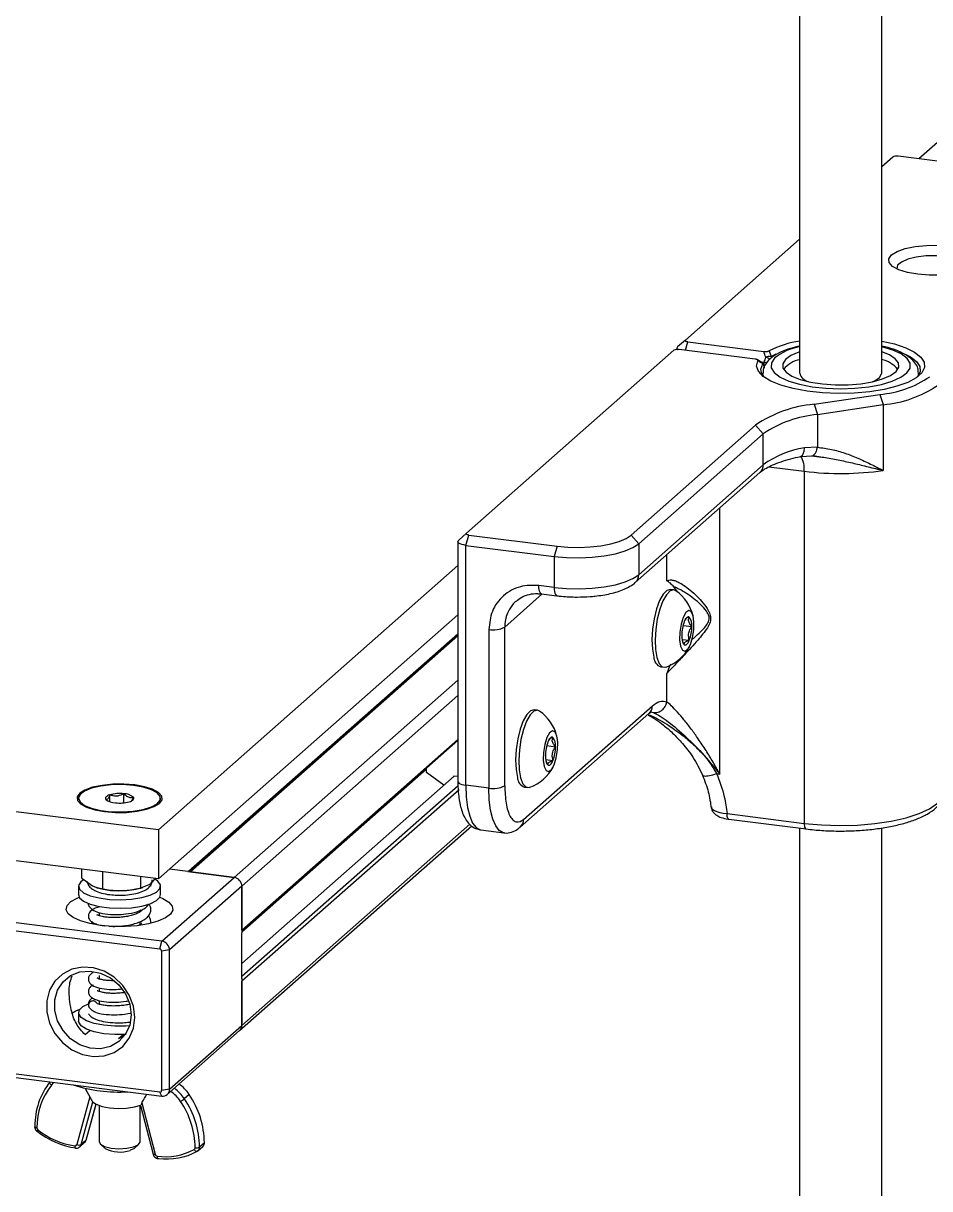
# Model space of a CAD drawing. Header units: millimetres. Extents: x 0 to 279, y 0 to 216.
# Drawn here: x 231.51 to 259.13, y 115.92 to 151.42 of the extents above; entities that cross this region are included whole.
import ezdxf

# ---------------------------------------------------------------- set-up
doc = ezdxf.new("R2010")
doc.units = ezdxf.units.MM

msp = doc.modelspace()

# ---------------------------------------------------------------- linework, layer by layer
at = {"color": 7, "linetype": 'Continuous', "lineweight": 25}
for p, q in [((257.665, 140.762), (257.665, 162.307)), ((255.165, 161.042), (255.165, 140.762)), ((266.211, 153.829), (258.796, 147.29)), ((258.001, 147.345), (257.665, 147.05)), ((261.712, 146.922), (258.162, 147.37)), ((255.165, 144.845), (251.681, 141.772)), ((251.681, 141.772), (251.447, 141.566)), ((251.754, 141.718), (254.072, 141.426)), ((251.328, 141.46), (245.008, 135.887)), ((251.423, 141.522), (251.423, 141.486)), ((253.807, 141.192), (251.489, 141.484)), ((254.232, 141.444), (254.293, 141.267)), ((254.013, 141.088), (253.883, 141.173)), ((253.974, 141.114), (254.075, 141.101)), ((254.081, 141.1), (254.075, 141.101)), ((254.04, 140.762), (254.04, 140.752)), ((254.04, 140.747), (254.041, 140.726)), ((254.051, 140.709), (254.043, 140.738)), ((258.79, 140.747), (258.789, 140.768)), ((258.79, 140.752), (258.79, 140.762)), ((255.604, 139.815), (257.609, 140.116)), ((257.609, 140.116), (257.711, 139.805)), ((255.604, 139.815), (255.707, 139.503)), ((255.707, 139.503), (257.711, 139.805)), ((257.711, 139.805), (257.711, 137.801)), ((250.026, 135.834), (253.823, 139.182)), ((254.057, 138.917), (253.823, 139.182)), ((255.707, 139.503), (255.707, 138.505)), ((250.259, 135.568), (254.057, 138.917)), ((254.057, 137.975), (254.057, 138.917)), ((255.707, 138.505), (255.31, 138.489)), ((255.186, 138.228), (255.553, 138.247)), ((255.524, 138.245), (255.756, 138.218)), ((255.581, 138.259), (255.808, 138.215)), ((250.157, 134.389), (253.954, 137.737)), ((250.259, 134.626), (254.057, 137.975)), ((255.302, 137.776), (255.302, 127.052)), ((235.629, 126.858), (151.909, 137.406)), ((235.629, 125.362), (151.909, 135.909)), ((244.75, 135.636), (244.75, 128.329)), ((245.008, 135.887), (244.774, 135.68)), ((244.992, 135.519), (245.081, 135.833)), ((245.081, 135.833), (247.77, 135.494)), ((250.026, 135.834), (250.259, 135.568)), ((244.992, 135.519), (247.682, 135.18)), ((244.992, 128.213), (244.992, 135.519)), ((247.77, 135.494), (247.682, 135.18)), ((250.259, 135.568), (250.259, 134.626)), ((244.75, 134.902), (235.629, 126.858)), ((247.682, 135.18), (247.682, 134.238)), ((247.682, 134.238), (247.214, 134.297)), ((247.3, 134.041), (247.767, 133.983)), ((251.328, 134.161), (251.231, 134.173)), ((244.75, 133.406), (235.629, 125.362)), ((244.75, 132.816), (236.544, 125.58)), ((244.75, 132.789), (236.571, 125.576)), ((245.694, 132.956), (245.694, 128.124)), ((246.177, 128.197), (246.177, 133.029)), ((251.611, 133.082), (251.879, 133.049)), ((251.581, 132.655), (251.802, 132.628)), ((250.934, 131.816), (251.031, 131.804)), ((251.118, 130.753), (251.118, 131.615)), ((246.752, 127.171), (250.676, 130.633)), ((246.649, 126.934), (250.573, 130.395)), ((247.173, 130.497), (247.077, 130.509)), ((238.167, 123.767), (244.75, 129.572)), ((247.457, 129.419), (247.725, 129.385)), ((247.426, 128.992), (247.648, 128.964)), ((243.797, 128.705), (238.167, 123.74)), ((243.797, 128.596), (243.797, 128.732)), ((244.323, 128.212), (243.797, 128.596)), ((252.634, 128.566), (252.729, 128.554)), ((244.639, 128.49), (238.167, 122.783)), ((244.75, 128.476), (244.616, 128.493)), ((244.616, 128.493), (244.616, 128.47)), ((245.694, 128.124), (244.992, 128.213)), ((246.78, 128.153), (246.876, 128.141)), ((233.191, 127.814), (233.191, 127.767)), ((234.146, 127.709), (234.146, 127.92)), ((234.568, 127.676), (234.568, 127.952)), ((235.691, 127.767), (235.691, 127.814)), ((234.019, 127.782), (234.062, 127.74)), ((252.953, 127.347), (255.302, 127.052)), ((253.008, 127.178), (255.359, 126.881)), ((235.629, 126.858), (235.629, 125.362)), ((238.099, 120.739), (245.17, 126.975)), ((245.449, 126.852), (246.151, 126.763)), ((255.165, 126.906), (255.165, 76.27)), ((257.665, 76.27), (257.665, 126.912)), ((233.289, 125.378), (233.289, 125.656)), ((233.289, 125.378), (233.61, 125.15)), ((233.931, 125.058), (233.931, 125.575)), ((235.083, 125.084), (235.083, 125.43)), ((235.728, 123.46), (237.933, 125.405)), ((236.518, 125.583), (235.959, 125.653)), ((236.518, 125.583), (237.933, 125.405)), ((237.933, 125.405), (236.6, 125.573)), ((233.191, 125.139), (233.191, 124.88)), ((235.083, 125.084), (235.338, 125.188)), ((235.093, 125.083), (235.153, 125.1)), ((235.691, 124.88), (235.691, 125.139)), ((238.167, 125.14), (235.962, 123.195)), ((238.167, 125.14), (238.167, 123.714)), ((238.167, 123.796), (238.167, 125.14)), ((235.728, 123.46), (227.777, 124.462)), ((233.816, 124.335), (233.816, 124.237)), ((235.108, 124.38), (235.062, 124.405)), ((235.066, 124.359), (235.066, 124.406)), ((227.711, 124.226), (235.662, 123.225)), ((233.619, 124.04), (233.582, 124.008)), ((233.816, 123.962), (233.816, 123.946)), ((235.066, 123.976), (235.066, 124.059)), ((238.167, 122.323), (238.167, 123.714)), ((235.662, 123.225), (235.728, 123.46)), ((235.962, 123.195), (235.72, 123.158)), ((235.962, 118.952), (235.962, 123.195)), ((235.72, 123.158), (235.72, 118.916)), ((233.816, 122.422), (233.816, 122.313)), ((238.167, 122.323), (238.167, 120.897)), ((238.167, 120.897), (238.167, 122.24)), ((233.816, 122.044), (233.816, 121.928)), ((233.816, 121.652), (233.816, 121.541)), ((233.191, 121.288), (233.191, 121.028)), ((233.39, 120.615), (233.533, 120.742)), ((235.893, 118.794), (238.099, 120.739)), ((235.962, 118.952), (238.167, 120.897)), ((234.553, 120.613), (234.409, 120.487)), ((234.547, 120.567), (234.409, 120.487)), ((235.662, 118.864), (227.711, 119.866)), ((227.777, 119.748), (235.728, 118.746)), ((233.393, 118.978), (233.595, 118.605)), ((235.962, 118.952), (235.72, 118.916)), ((235.728, 118.746), (235.662, 118.864)), ((236.56, 118.793), (236.413, 118.663)), ((233.421, 117.405), (233.722, 118.499)), ((233.816, 118.459), (233.816, 117.349)), ((235.066, 117.349), (235.066, 118.459)), ((235.079, 118.455), (235.46, 116.976)), ((235.121, 118.537), (235.524, 116.97)), ((233.226, 117.198), (233.373, 117.328)), ((233.415, 117.396), (233.268, 117.266)), ((233.856, 117.275), (233.996, 117.152)), ((234.885, 117.152), (235.025, 117.275)), ((236.829, 117.08), (236.976, 117.21)), ((237.024, 117.319), (236.876, 117.19)), ((236.801, 117.06), (236.829, 117.084))]:
    msp.add_line(p, q, dxfattribs=at)
at = {"color": 8, "linetype": 'Continuous', "lineweight": 25}
for p, q in [((251.681, 141.46), (251.754, 141.718)), ((254.293, 141.267), (254.449, 141.348)), ((254.081, 141.011), (254.081, 141.1)), ((254.042, 140.729), (254.04, 140.767)), ((258.79, 140.776), (258.79, 140.744)), ((254.228, 137.911), (255.302, 137.776)), ((252.729, 128.554), (252.729, 136.657)), ((251.118, 134.437), (251.118, 135.236)), ((247.322, 134.039), (246.177, 133.029)), ((244.75, 132.76), (236.6, 125.573)), ((244.75, 131.416), (237.933, 125.405)), ((244.75, 130.945), (238.167, 125.14)), ((244.75, 129.602), (238.167, 123.796)), ((244.753, 128.19), (238.167, 122.382)), ((244.786, 128.077), (238.167, 122.24)), ((245.112, 127.022), (238.167, 120.897)), ((233.534, 118.717), (233.137, 117.271)), ((233.268, 117.266), (233.625, 118.566)), ((233.719, 118.501), (233.415, 117.396))]:
    msp.add_line(p, q, dxfattribs=at)
at = {"color": 7, "linetype": 'Continuous', "lineweight": 25, "flags": 128}
for points in [[(258.763, 143.775), (258.447, 143.832), (258.185, 143.914), (257.996, 144.015), (257.892, 144.13), (257.881, 144.249), (257.963, 144.366), (258.133, 144.471), (258.379, 144.558), (258.684, 144.622), (259.027, 144.656), (259.386, 144.66)], [(260.371, 143.939), (260.372, 143.993), (260.305, 144.098), (260.153, 144.192), (259.927, 144.267), (259.647, 144.319), (259.334, 144.342), (259.015, 144.335), (258.714, 144.298), (258.457, 144.234), (258.264, 144.149), (258.151, 144.049), (258.127, 143.943), (258.128, 143.939)], [(259.471, 143.751), (259.113, 143.748), (258.763, 143.775)], [(251.754, 141.718), (251.732, 141.722), (251.713, 141.727), (251.696, 141.733), (251.684, 141.74), (251.676, 141.748), (251.673, 141.756), (251.675, 141.764), (251.681, 141.772)], [(257.665, 141.743), (258.055, 141.654), (258.398, 141.539), (258.669, 141.404), (258.859, 141.254), (258.961, 141.095), (258.97, 140.933), (258.888, 140.773), (258.715, 140.621), (258.46, 140.482), (258.13, 140.363), (257.739, 140.266), (257.3, 140.196), (256.828, 140.154), (256.342, 140.144), (255.859, 140.164), (255.395, 140.214), (254.969, 140.292), (254.594, 140.396), (254.286, 140.522), (254.055, 140.665), (253.909, 140.82), (253.853, 140.982), (253.891, 141.143), (253.891, 141.143)], [(255.165, 141.417), (255.137, 141.408), (254.895, 141.303), (254.729, 141.182), (254.648, 141.053), (254.656, 140.92), (254.751, 140.792), (254.93, 140.673), (255.184, 140.571), (255.499, 140.491), (255.861, 140.435), (256.25, 140.408), (256.647, 140.411), (257.033, 140.443), (257.388, 140.502), (257.694, 140.587), (257.936, 140.692), (258.101, 140.812), (258.101, 140.812)], [(258.101, 140.812), (258.183, 140.942), (258.175, 141.075), (258.079, 141.203), (257.9, 141.321), (257.665, 141.417)], [(254.081, 140.648), (254.021, 140.734), (254.001, 140.781)], [(257.4, 140.505), (257.453, 140.529), (257.603, 140.631)], [(257.603, 140.631), (257.664, 140.743), (257.665, 140.762)], [(258.832, 140.788), (258.761, 140.66), (258.744, 140.641)], [(244.992, 135.519), (244.926, 135.53), (244.868, 135.545), (244.82, 135.564), (244.783, 135.585), (244.759, 135.608), (244.75, 135.632), (244.755, 135.657), (244.774, 135.68)], [(245.081, 135.833), (245.059, 135.837), (245.039, 135.842), (245.023, 135.848), (245.011, 135.855), (245.003, 135.863), (245, 135.871), (245.002, 135.879), (245.008, 135.887)], [(247.77, 135.494), (248.101, 135.464), (248.443, 135.457), (248.784, 135.472), (249.109, 135.508), (249.406, 135.565), (249.664, 135.64), (249.873, 135.731), (250.026, 135.834)], [(247.682, 135.18), (248.06, 135.146), (248.451, 135.138), (248.84, 135.155), (249.212, 135.196), (249.551, 135.262), (249.846, 135.348), (250.086, 135.451), (250.259, 135.568)], [(247.682, 134.238), (248.06, 134.204), (248.451, 134.195), (248.84, 134.212), (249.212, 134.254), (249.551, 134.319), (249.846, 134.405), (250.086, 134.508), (250.259, 134.626)], [(251.439, 134.101), (251.422, 134.138), (251.333, 134.257)], [(251.231, 134.173), (251.121, 134.143), (251.007, 134.029), (250.898, 133.837), (250.803, 133.583), (250.729, 133.286), (250.681, 132.967), (250.663, 132.65), (250.676, 132.358), (250.719, 132.114)], [(251.393, 134.134), (251.329, 134.16), (251.217, 134.131), (251.103, 134.016), (250.995, 133.825), (250.9, 133.571), (250.826, 133.274), (250.778, 132.955), (250.759, 132.638), (250.772, 132.346), (250.816, 132.102)], [(251.534, 132.45), (251.591, 132.327), (251.669, 132.294), (251.755, 132.355), (251.836, 132.501), (251.901, 132.709), (251.939, 132.949), (251.945, 133.184), (251.917, 133.377), (251.86, 133.5), (251.783, 133.533), (251.697, 133.472), (251.615, 133.326), (251.55, 133.118), (251.512, 132.878), (251.507, 132.643), (251.534, 132.45)], [(251.802, 133.335), (251.784, 133.342), (251.765, 133.343), (251.746, 133.336), (251.726, 133.322), (251.706, 133.301), (251.686, 133.273), (251.667, 133.239), (251.649, 133.2)], [(251.649, 132.492), (251.667, 132.485), (251.686, 132.484), (251.706, 132.491), (251.726, 132.505), (251.746, 132.526), (251.765, 132.554), (251.784, 132.588), (251.802, 132.628)], [(250.816, 132.102), (250.886, 131.923), (250.978, 131.823), (251.084, 131.808), (251.101, 131.813)], [(247.077, 130.509), (246.967, 130.479), (246.852, 130.365), (246.744, 130.174), (246.649, 129.92), (246.575, 129.622), (246.527, 129.303), (246.509, 128.986), (246.522, 128.695), (246.565, 128.45)], [(247.239, 130.471), (247.174, 130.497), (247.063, 130.467), (246.949, 130.353), (246.84, 130.161), (246.745, 129.908), (246.671, 129.61), (246.623, 129.291), (246.605, 128.974), (246.618, 128.683), (246.661, 128.438)], [(247.38, 128.786), (247.437, 128.664), (247.514, 128.63), (247.6, 128.691), (247.682, 128.837), (247.747, 129.046), (247.785, 129.286), (247.791, 129.52), (247.763, 129.713), (247.706, 129.836), (247.629, 129.869), (247.543, 129.809), (247.461, 129.663), (247.396, 129.454), (247.358, 129.214), (247.352, 128.98), (247.38, 128.786)], [(247.648, 129.671), (247.63, 129.679), (247.611, 129.679), (247.592, 129.672), (247.572, 129.658), (247.552, 129.637), (247.532, 129.609), (247.513, 129.575), (247.495, 129.536)], [(247.495, 128.829), (247.513, 128.821), (247.532, 128.821), (247.552, 128.827), (247.572, 128.842), (247.592, 128.863), (247.611, 128.89), (247.63, 128.924), (247.648, 128.964)], [(233.981, 127.409), (234.312, 127.383), (234.651, 127.387), (234.976, 127.419), (235.264, 127.479), (235.496, 127.561), (235.657, 127.661), (235.734, 127.771), (235.724, 127.884), (235.626, 127.992), (235.447, 128.089), (235.199, 128.166), (234.9, 128.22), (234.57, 128.245), (234.231, 128.242), (233.906, 128.209), (233.617, 128.15), (233.385, 128.067), (233.225, 127.967), (233.147, 127.857), (233.158, 127.744), (233.256, 127.636), (233.435, 127.54), (233.682, 127.462), (233.981, 127.409)], [(233.589, 128.119), (233.374, 128.031), (233.238, 127.927), (233.191, 127.815), (233.237, 127.702), (233.372, 127.598), (233.586, 127.51), (233.864, 127.445), (234.185, 127.406), (234.524, 127.398), (234.858, 127.421), (235.16, 127.473), (235.409, 127.551), (235.587, 127.648), (235.679, 127.757), (235.679, 127.87), (235.588, 127.98), (235.412, 128.077), (235.163, 128.154), (234.861, 128.207), (234.528, 128.23), (234.188, 128.222), (233.867, 128.184), (233.589, 128.119)], [(246.661, 128.438), (246.731, 128.259), (246.823, 128.159), (246.93, 128.144), (246.947, 128.15)], [(234.146, 127.92), (234.107, 127.906), (234.074, 127.891), (234.047, 127.874), (234.027, 127.856), (234.014, 127.838), (234.008, 127.819), (234.01, 127.8), (234.019, 127.782)], [(234.736, 127.709), (234.775, 127.722), (234.808, 127.738), (234.835, 127.754), (234.855, 127.772), (234.868, 127.79), (234.874, 127.809), (234.872, 127.828), (234.863, 127.847)], [(233.338, 125.335), (233.254, 125.269), (233.192, 125.158), (233.223, 125.045), (233.345, 124.939), (233.547, 124.848), (233.816, 124.778), (234.132, 124.735), (234.47, 124.722), (234.806, 124.74), (235.115, 124.788), (235.374, 124.862), (235.564, 124.956), (235.564, 124.956)], [(235.564, 124.956), (235.67, 125.064), (235.686, 125.177), (235.609, 125.288), (235.53, 125.344)], [(233.866, 123.939), (233.531, 123.997), (233.245, 124.079), (233.024, 124.181), (232.878, 124.297), (232.817, 124.421), (232.844, 124.547), (232.957, 124.667), (233.149, 124.775), (233.213, 124.801)], [(233.191, 124.88), (233.223, 124.785), (233.345, 124.679), (233.547, 124.588), (233.816, 124.519), (234.132, 124.476), (234.47, 124.463), (234.806, 124.481), (235.115, 124.529), (235.374, 124.602), (235.564, 124.697)], [(235.668, 124.801), (235.756, 124.764), (235.941, 124.654), (236.044, 124.534), (236.062, 124.408), (235.992, 124.284), (235.838, 124.169), (235.609, 124.069), (235.317, 123.99), (234.978, 123.935), (234.61, 123.907), (234.232, 123.909), (233.866, 123.939)], [(235.564, 124.697), (235.67, 124.804), (235.691, 124.88)], [(234.902, 121.14), (234.859, 121.482), (234.735, 121.814), (234.537, 122.114), (234.277, 122.363), (233.972, 122.546), (233.641, 122.651), (233.305, 122.673), (232.984, 122.608), (232.7, 122.462), (232.469, 122.243), (232.307, 121.966), (232.223, 121.647), (232.223, 121.308), (232.307, 120.968), (232.469, 120.65), (232.7, 120.373), (232.984, 120.155), (233.305, 120.01), (233.641, 119.946), (233.972, 119.968), (234.277, 120.074), (234.537, 120.258), (234.735, 120.508), (234.859, 120.808), (234.902, 121.14)], [(234.792, 121.221), (234.749, 120.908), (234.622, 120.63), (234.421, 120.406), (234.161, 120.254), (233.861, 120.184), (233.543, 120.202), (233.232, 120.307), (232.949, 120.49), (232.716, 120.738), (232.551, 121.034), (232.465, 121.353), (232.465, 121.674), (232.551, 121.973), (232.716, 122.226), (232.949, 122.416), (233.232, 122.528), (233.543, 122.554), (233.861, 122.492), (234.161, 122.347), (234.421, 122.129), (234.622, 121.854), (234.749, 121.544), (234.792, 121.221)], [(234.742, 120.883), (234.634, 120.876), (234.293, 120.874), (233.964, 120.902), (233.67, 120.96), (233.433, 121.041), (233.271, 121.141), (233.195, 121.252), (233.212, 121.365), (233.321, 121.473), (233.49, 121.558)], [(232.983, 121.268), (233.106, 121.337), (233.228, 121.389)], [(234.637, 120.617), (234.634, 120.617), (234.293, 120.615), (233.964, 120.643), (233.67, 120.7), (233.433, 120.782), (233.271, 120.882), (233.195, 120.992), (233.191, 121.028)], [(233.595, 118.605), (233.618, 118.573), (233.731, 118.495), (233.909, 118.431), (234.137, 118.388), (234.392, 118.37), (234.652, 118.378), (234.893, 118.412), (235.092, 118.469)], [(231.851, 117.81), (231.853, 117.815), (231.858, 117.822)], [(231.919, 117.671), (231.92, 117.67), (231.923, 117.672), (231.929, 117.677)], [(233.816, 117.349), (233.855, 117.276), (233.983, 117.207), (234.181, 117.159), (234.418, 117.141), (234.659, 117.154), (234.867, 117.197)], [(234.885, 117.152), (234.873, 117.142), (234.764, 117.092)], [(234.867, 117.197), (235.009, 117.262), (235.065, 117.342), (235.066, 117.349)], [(237.024, 117.319), (237.029, 117.326), (237.03, 117.332)], [(235.61, 116.843), (235.616, 116.843), (235.623, 116.848)], [(236.713, 117.119), (236.725, 117.102), (236.737, 117.087), (236.75, 117.075), (236.763, 117.066), (236.775, 117.06), (236.787, 117.057), (236.797, 117.058), (236.805, 117.063)]]:
    msp.add_lwpolyline(points, dxfattribs=at)
at = {"color": 8, "linetype": 'Continuous', "lineweight": 25, "flags": 128}
for points in [[(254.397, 141.219), (254.303, 141.074), (254.301, 140.926), (254.392, 140.781), (254.571, 140.645), (254.831, 140.525), (255.16, 140.426), (255.544, 140.351), (255.966, 140.305), (256.408, 140.289), (256.85, 140.304), (257.273, 140.349), (257.658, 140.423), (257.989, 140.521), (258.252, 140.641), (258.434, 140.776), (258.528, 140.921), (258.53, 141.069), (258.439, 141.214), (258.26, 141.349), (258, 141.469), (257.671, 141.569), (257.665, 141.57)], [(258.186, 141.427), (258.272, 141.395), (258.538, 141.266), (258.726, 141.123), (258.827, 140.971), (258.839, 140.814), (258.832, 140.788)], [(254.001, 140.781), (253.986, 140.89), (254.041, 141.045)], [(247.3, 134.041), (247.296, 134.042), (247.273, 134.055), (247.253, 134.081), (247.236, 134.12), (247.224, 134.17), (247.216, 134.23), (247.214, 134.297)], [(247.682, 134.238), (247.684, 134.171), (247.692, 134.111), (247.704, 134.061), (247.72, 134.022), (247.74, 133.996), (247.763, 133.983), (247.768, 133.982)], [(250.638, 130.447), (250.664, 130.442), (250.71, 130.428)], [(244.75, 128.329), (244.75, 128.326), (244.759, 128.301), (244.783, 128.278), (244.82, 128.257), (244.868, 128.238), (244.926, 128.223), (244.992, 128.213)], [(244.992, 128.213), (245.006, 127.857), (245.046, 127.538), (245.111, 127.27), (245.199, 127.062), (245.306, 126.922), (245.429, 126.855), (245.449, 126.852)], [(246.148, 126.764), (246.13, 126.767), (246.008, 126.833), (245.901, 126.973), (245.813, 127.182), (245.748, 127.45), (245.707, 127.768), (245.694, 128.124)], [(255.302, 127.052), (255.83, 127.002), (256.377, 126.984), (256.924, 126.998), (257.456, 127.043), (257.957, 127.118), (258.41, 127.221), (258.803, 127.349), (259.124, 127.498), (259.362, 127.663), (259.511, 127.839), (259.565, 128.021), (259.565, 128.034)], [(252.467, 127.553), (252.481, 127.513), (252.515, 127.476), (252.571, 127.44), (252.643, 127.41), (252.734, 127.383), (252.837, 127.362), (252.953, 127.347), (252.953, 127.347), (252.953, 127.347)], [(255.302, 127.052), (255.303, 127.007), (255.308, 126.967), (255.317, 126.934), (255.328, 126.908), (255.341, 126.89), (255.356, 126.882), (255.359, 126.881)], [(232.363, 119.078), (232.348, 119.092), (232.335, 119.106), (232.325, 119.121), (232.318, 119.135), (232.314, 119.149), (232.313, 119.161), (232.315, 119.171), (232.318, 119.175)], [(232.363, 119.078), (232.437, 119.158), (232.439, 119.16)], [(231.918, 117.777), (231.9, 117.78), (231.884, 117.784), (231.871, 117.789), (231.86, 117.795), (231.854, 117.802), (231.851, 117.808), (231.851, 117.81)], [(233.074, 117.23), (233.075, 117.211), (233.077, 117.195), (233.08, 117.181), (233.085, 117.17), (233.09, 117.163), (233.097, 117.159), (233.098, 117.159)], [(233.415, 117.396), (233.42, 117.403), (233.421, 117.405)], [(235.524, 116.97), (235.506, 116.968), (235.491, 116.967), (235.478, 116.968), (235.468, 116.97), (235.462, 116.973), (235.46, 116.976)], [(235.587, 116.913), (235.587, 116.895), (235.589, 116.878), (235.593, 116.864), (235.597, 116.853), (235.603, 116.846), (235.609, 116.843), (235.61, 116.843)]]:
    msp.add_lwpolyline(points, dxfattribs=at)
at = {"color": 7, "linetype": 'Continuous', "lineweight": 25}
for centre, radius, start, end in [((258.116, 147.128), 0.246, 79.2261, 117.8883), ((255.709, 138.436), 3.351, 99.3298, 116.1449), ((251.443, 141.243), 0.246, 79.2261, 117.8883), ((253.912, 140.929), 0.188, 19.325, 57.7389), ((254.246, 140.971), 0.299, 81.0589, 112.8413), ((255.404, 140.248), 0.964, 104.3298, 139.0598), ((257.474, 140.324), 0.879, 39.1984, 77.4119), ((255.526, 140.869), 0.376, 196.5591, 255.2851), ((257.341, 143.279), 3.174, 274.8271, 304.2528), ((257.421, 143.24), 3.448, 274.8271, 304.2528), ((255.918, 136.106), 3.722, 94.8271, 124.2528), ((255.997, 136.067), 3.448, 94.8271, 124.2528), ((255.752, 135.628), 2.895, 98.7778, 125.8373), ((256.413, 146.773), 9.065, 262.9601, 278.237), ((250.636, 133.051), 1.322, 13.6612, 55.0713), ((252.739, 132.784), 1.166, 159.1224, 180.2705), ((251.501, 133.101), 0.381, 352.1151, 37.8479), ((245.832, 133.681), 0.738, 259.2261, 297.8883), ((251.95, 132.726), 0.381, 172.1151, 217.8479), ((250.713, 133.043), 1.166, 339.1224, 0.2705), ((250.636, 133.051), 1.322, 290.5672, 331.9772), ((251.045, 132.123), 0.326, 181.6016, 250.1066), ((246.482, 129.387), 1.322, 13.6612, 55.0713), ((247.347, 129.437), 0.381, 352.1151, 37.8479), ((248.585, 129.12), 1.166, 159.1224, 180.2705), ((246.559, 129.379), 1.166, 339.1224, 0.2705), ((247.796, 129.063), 0.381, 172.1151, 217.8479), ((246.482, 129.387), 1.322, 290.5672, 331.9772), ((245.832, 128.849), 0.738, 259.2261, 297.8883), ((246.891, 128.46), 0.326, 181.6016, 250.1066), ((234.441, 126.832), 1.127, 83.5627, 105.2086), ((234.573, 127.501), 0.451, 49.9874, 90.6187), ((234.309, 128.127), 0.451, 229.9874, 270.6187), ((234.44, 128.796), 1.127, 263.5627, 285.2086), ((237.894, 125.134), 0.273, 1.0587, 81.7605), ((234.388, 127.086), 2.087, 248.1071, 273.2815), ((234.485, 127.35), 2.348, 270.5405, 284.9971), ((235.652, 123.157), 0.0683, 1.0587, 81.7605), ((235.689, 123.19), 0.273, 1.0587, 81.7605), ((237.959, 120.893), 0.208, 312.158, 0.9777), ((234.001, 117.848), 2.143, 141.6066, 180.6891), ((233.973, 117.802), 2.054, 141.6066, 180.6891), ((234.408, 123.355), 4.487, 252.0588, 273.5797), ((235.669, 118.914), 0.0509, 261.3986, 1.4206), ((235.758, 118.947), 0.203, 261.3986, 1.4206), ((235.32, 117.928), 1.318, 33.9116, 53.2474), ((235.467, 118.058), 1.318, 33.9116, 53.2474), ((235.741, 119.496), 1.07, 301.3754, 308.9187), ((234.195, 117.145), 2.547, 0.5558, 34.3499), ((234.22, 117.164), 2.657, 0.5558, 34.3499), ((234.367, 117.294), 2.657, 0.5558, 34.3499), ((231.994, 117.778), 0.0755, 181.0005, 231.6392), ((233.427, 119.509), 2.366, 230.741, 262.3242), ((233.375, 119.467), 2.257, 230.741, 262.3242), ((233.083, 117.285), 0.0561, 261.1765, 344.6619), ((233.207, 117.406), 0.153, 242.5696, 293.2347), ((234.451, 118.02), 0.98, 242.3942, 288.6866), ((236.685, 117.168), 0.0568, 299.7294, 1.3293), ((236.78, 117.371), 0.205, 259.2261, 297.8883), ((235.598, 116.989), 0.0763, 194.4541, 261.6106), ((235.836, 118.739), 1.842, 262.2127, 298.4348), ((235.885, 118.761), 1.931, 262.2127, 298.4348)]:
    msp.add_arc(centre, radius, start, end, dxfattribs=at)
at = {"color": 8, "linetype": 'Continuous', "lineweight": 25}
for centre, radius, start, end in [((255.458, 139.914), 1.682, 100.0265, 129.122), ((253.972, 141.029), 0.0714, 13.0136, 55.0502), ((253.908, 140.913), 0.187, 2.1985, 44.5011), ((254.013, 140.75), 0.51, 60.7701, 76.7189), ((254.527, 137.853), 0.779, 354.2943, 29.6149), ((253.744, 137.969), 0.313, 312.158, 0.9777), ((249.947, 134.62), 0.313, 312.1655, 0.9775), ((247.219, 133.046), 1.042, 132.3922, 180.9743), ((250.364, 130.627), 0.313, 312.158, 0.9777), ((246.44, 127.166), 0.311, 311.8698, 1.0801), ((235.303, 117.913), 1.199, 33.908, 54.4355), ((232.034, 117.635), 0.121, 136.0983, 163.1071), ((233.133, 117.302), 0.139, 310.3159, 345.0395), ((233.281, 117.432), 0.139, 311.5893, 345.0302), ((236.733, 117.187), 0.144, 313.1763, 1.1471), ((236.879, 117.317), 0.145, 312.233, 0.9027)]:
    msp.add_arc(centre, radius, start, end, dxfattribs=at)
at = {"color": 7, "linetype": 'Continuous', "lineweight": 25}
msp.add_ellipse((256.368, 140.477), major_axis=(1.39, 3.079), ratio=0.699056, start_param=1.635939, end_param=1.682119, dxfattribs=at)
for points, knots in [([(251.447, 141.566), (251.438, 141.554), (251.418, 141.529), (251.419, 141.5), (251.438, 141.487), (251.439, 141.487)], [0, 0, 0, 0, 0.461788, 0.985344, 1, 1, 1, 1]), ([(254.072, 141.426), (254.087, 141.425), (254.116, 141.422), (254.161, 141.424), (254.198, 141.431), (254.22, 141.438), (254.23, 141.443), (254.232, 141.444)], [0, 0, 0, 0, 0.246187, 0.494181, 0.713859, 0.928539, 1, 1, 1, 1]), ([(254.13, 141.247), (254.13, 141.247), (254.11, 141.307), (254.091, 141.367), (254.072, 141.426)], [0, 0, 0, 0, 0.009971, 1, 1, 1, 1]), ([(255.165, 141.588), (255.071, 141.566), (254.856, 141.515), (254.575, 141.405), (254.358, 141.285), (254.256, 141.192), (254.219, 141.159)], [0, 0, 0, 0, 0.229381, 0.525091, 0.829064, 1, 1, 1, 1]), ([(258.78, 140.786), (258.778, 140.829), (258.774, 140.937), (258.682, 141.09), (258.535, 141.239), (258.321, 141.375), (258.03, 141.493), (257.803, 141.566), (257.669, 141.59), (257.665, 141.591)], [0, 0, 0, 0, 0.09863, 0.247332, 0.40637, 0.591391, 0.794546, 0.994876, 1, 1, 1, 1]), ([(253.891, 141.143), (253.892, 141.149), (253.895, 141.159), (253.881, 141.173), (253.854, 141.184), (253.827, 141.19), (253.811, 141.192), (253.807, 141.192)], [0, 0, 0, 0, 0.246038, 0.493903, 0.713264, 0.928177, 1, 1, 1, 1]), ([(254.041, 141.045), (254.019, 141.059), (253.969, 141.092), (253.919, 141.125), (253.891, 141.143)], [0, 0, 0, 0, 0.43497, 1, 1, 1, 1]), ([(254.219, 141.159), (254.189, 141.124), (254.117, 141.042), (254.048, 140.908), (254.049, 140.807), (254.049, 140.771)], [0, 0, 0, 0, 0.317599, 0.75554, 1, 1, 1, 1]), ([(254.081, 141.1), (254.1, 141.097), (254.127, 141.092), (254.153, 141.087), (254.16, 141.086)], [0, 0, 0, 0, 0.740777, 1, 1, 1, 1]), ([(258.786, 140.756), (258.789, 140.749), (258.793, 140.736), (258.784, 140.719), (258.781, 140.712)], [0, 0, 0, 0, 0.626877, 1, 1, 1, 1]), ([(255.707, 138.505), (255.85, 138.488), (256.137, 138.455), (256.544, 138.333), (256.94, 138.178), (257.327, 137.996), (257.583, 137.866), (257.711, 137.801)], [0, 0, 0, 0, 0.197555, 0.395695, 0.593274, 0.796713, 1, 1, 1, 1]), ([(253.96, 137.739), (253.974, 137.752), (254.017, 137.792), (254.146, 137.874), (254.343, 137.973), (254.596, 138.07), (254.877, 138.157), (255.089, 138.204), (255.188, 138.226)], [0, 0, 0, 0, 0.084799, 0.262823, 0.447611, 0.637805, 0.831341, 1, 1, 1, 1]), ([(255.524, 138.245), (255.543, 138.243), (255.562, 138.242), (255.581, 138.26), (255.581, 138.26)], [0, 0, 0, 0, 0.965595, 1, 1, 1, 1]), ([(247.214, 134.297), (247.023, 134.3), (246.728, 134.306), (246.375, 134.159), (246.131, 133.992), (245.935, 133.772), (245.745, 133.439), (245.714, 133.146), (245.694, 132.956)], [0, 0, 0, 0, 0.239457, 0.368361, 0.5, 0.631639, 0.760543, 1, 1, 1, 1]), ([(248.389, 133.945), (248.519, 133.947), (248.701, 133.951), (248.96, 133.975), (249.169, 134.003), (249.398, 134.048), (249.616, 134.106), (249.818, 134.178), (249.997, 134.271), (250.111, 134.338), (250.155, 134.388), (250.156, 134.389)], [0, 0, 0, 0, 0.179773, 0.251289, 0.368315, 0.486343, 0.610113, 0.736512, 0.865374, 0.997039, 1, 1, 1, 1]), ([(251.118, 134.437), (251.137, 134.446), (251.177, 134.467), (251.259, 134.469), (251.363, 134.447), (251.487, 134.394), (251.647, 134.3), (251.834, 134.159), (252.034, 133.975), (252.222, 133.768), (252.349, 133.596), (252.417, 133.461), (252.442, 133.387), (252.453, 133.319), (252.453, 133.25), (252.436, 133.173), (252.4, 133.09), (252.331, 132.971), (252.217, 132.819), (252.049, 132.62), (251.857, 132.404), (251.667, 132.198), (251.499, 132.019), (251.373, 131.886), (251.27, 131.777), (251.185, 131.687), (251.141, 131.64), (251.118, 131.615)], [0, 0, 0, 0, 0.030871, 0.066199, 0.102668, 0.146202, 0.190902, 0.255133, 0.321089, 0.381233, 0.442397, 0.461298, 0.480491, 0.493715, 0.507256, 0.5267, 0.547155, 0.567949, 0.619437, 0.671664, 0.736634, 0.803102, 0.849199, 0.896481, 0.92904, 0.962393, 1, 1, 1, 1]), ([(251.333, 134.257), (251.297, 134.293), (251.233, 134.358), (251.162, 134.418), (251.126, 134.434), (251.119, 134.436), (251.118, 134.437), (251.118, 134.437)], [0, 0, 0, 0, 0.517886, 0.915769, 0.989698, 0.995108, 1, 1, 1, 1]), ([(246.521, 133.813), (246.577, 133.859), (246.697, 133.957), (246.925, 134.032), (247.133, 134.061), (247.26, 134.041), (247.3, 134.035)], [0, 0, 0, 0, 0.274365, 0.577854, 0.867126, 1, 1, 1, 1]), ([(247.768, 133.983), (247.814, 133.978), (247.937, 133.962), (248.145, 133.948), (248.307, 133.946), (248.389, 133.945)], [0, 0, 0, 0, 0.232218, 0.613279, 1, 1, 1, 1]), ([(251.802, 133.335), (251.752, 133.319), (251.694, 133.301), (251.677, 133.276), (251.675, 133.274)], [0, 0, 0, 0, 0.8792909, 1, 1, 1, 1]), ([(251.879, 133.049), (251.864, 133.066), (251.822, 133.116), (251.776, 133.203), (251.779, 133.281), (251.797, 133.322), (251.802, 133.335)], [0, 0, 0, 0, 0.1809422, 0.5062926, 0.8439745, 1, 1, 1, 1]), ([(251.802, 132.628), (251.789, 132.691), (251.767, 132.799), (251.812, 132.947), (251.858, 133.017), (251.879, 133.049)], [0, 0, 0, 0, 0.439117, 0.751367, 1, 1, 1, 1]), ([(251.601, 132.556), (251.602, 132.553), (251.613, 132.531), (251.633, 132.51), (251.649, 132.492)], [0, 0, 0, 0, 0.159502, 1, 1, 1, 1]), ([(251.649, 132.492), (251.647, 132.515), (251.644, 132.553), (251.716, 132.599), (251.776, 132.619), (251.802, 132.628)], [0, 0, 0, 0, 0.439117, 0.751367, 1, 1, 1, 1]), ([(251.118, 131.615), (251.118, 131.615), (251.119, 131.617), (251.126, 131.631), (251.162, 131.711), (251.2, 131.808), (251.231, 131.893), (251.234, 131.902)], [0, 0, 0, 0, 0.0092779, 0.0195394, 0.1597641, 0.9144388, 1, 1, 1, 1]), ([(252.729, 128.554), (252.662, 128.676), (252.528, 128.921), (252.308, 129.278), (252.088, 129.611), (251.862, 129.925), (251.647, 130.2), (251.437, 130.445), (251.25, 130.64), (251.16, 130.717), (251.118, 130.753)], [0, 0, 0, 0, 0.12909, 0.257939, 0.395004, 0.51356, 0.646283, 0.762932, 0.888641, 1, 1, 1, 1]), ([(250.545, 130.348), (250.547, 130.348), (250.699, 130.283), (250.961, 130.095), (251.306, 129.799), (251.609, 129.475), (251.937, 129.063), (252.112, 128.708), (252.204, 128.52)], [0, 0, 0, 0, 0.003628, 0.251416, 0.404261, 0.579555, 0.777861, 1, 1, 1, 1]), ([(250.571, 130.391), (250.584, 130.403), (250.618, 130.434), (250.647, 130.445), (250.647, 130.445), (250.647, 130.445)], [0, 0, 0, 0, 0.261322, 0.710049, 1, 1, 1, 1]), ([(250.71, 130.428), (250.758, 130.405), (250.86, 130.356), (251.171, 130.146), (251.631, 129.765), (252.2, 129.203), (252.552, 128.771), (252.729, 128.554)], [0, 0, 0, 0, 0.1150458, 0.2435077, 0.4919942, 0.7450819, 1, 1, 1, 1]), ([(247.648, 129.671), (247.598, 129.655), (247.54, 129.637), (247.523, 129.613), (247.521, 129.61)], [0, 0, 0, 0, 0.879291, 1, 1, 1, 1]), ([(247.725, 129.385), (247.71, 129.403), (247.667, 129.452), (247.622, 129.539), (247.625, 129.617), (247.643, 129.658), (247.648, 129.671)], [0, 0, 0, 0, 0.1809422, 0.5062926, 0.8439745, 1, 1, 1, 1]), ([(247.648, 128.964), (247.635, 129.027), (247.613, 129.135), (247.658, 129.283), (247.704, 129.354), (247.725, 129.385)], [0, 0, 0, 0, 0.4391165, 0.7513669, 1, 1, 1, 1]), ([(247.446, 128.892), (247.448, 128.889), (247.459, 128.867), (247.478, 128.846), (247.495, 128.829)], [0, 0, 0, 0, 0.159502, 1, 1, 1, 1]), ([(247.495, 128.829), (247.493, 128.851), (247.489, 128.889), (247.562, 128.935), (247.622, 128.955), (247.648, 128.964)], [0, 0, 0, 0, 0.439117, 0.751367, 1, 1, 1, 1]), ([(252.204, 128.52), (252.269, 128.351), (252.397, 128.02), (252.447, 127.679), (252.471, 127.512)], [0, 0, 0, 0, 0.511509, 1, 1, 1, 1]), ([(252.634, 128.566), (252.723, 128.332), (252.874, 127.932), (252.93, 127.519), (252.953, 127.347)], [0, 0, 0, 0, 0.585504, 1, 1, 1, 1]), ([(244.751, 128.331), (244.751, 128.277), (244.751, 128.143), (244.766, 127.936), (244.797, 127.713), (244.844, 127.504), (244.91, 127.313), (245, 127.142), (245.122, 126.998), (245.275, 126.889), (245.394, 126.866), (245.45, 126.855)], [0, 0, 0, 0, 0.072614, 0.183809, 0.300414, 0.419496, 0.540899, 0.664942, 0.786158, 0.899846, 1, 1, 1, 1]), ([(246.177, 128.197), (246.185, 128.011), (246.197, 127.725), (246.268, 127.431), (246.342, 127.251), (246.434, 127.135), (246.568, 127.062), (246.679, 127.128), (246.752, 127.171)], [0, 0, 0, 0, 0.239457, 0.368361, 0.5, 0.631639, 0.760543, 1, 1, 1, 1]), ([(234.146, 127.92), (234.128, 127.876), (234.096, 127.801), (234.051, 127.77), (234.029, 127.778), (234.019, 127.782)], [0, 0, 0, 0, 0.439117, 0.751367, 1, 1, 1, 1]), ([(234.568, 127.952), (234.507, 127.923), (234.404, 127.874), (234.254, 127.881), (234.179, 127.908), (234.146, 127.92)], [0, 0, 0, 0, 0.439117, 0.751367, 1, 1, 1, 1]), ([(234.863, 127.847), (234.846, 127.842), (234.799, 127.828), (234.712, 127.836), (234.628, 127.892), (234.582, 127.938), (234.568, 127.952)], [0, 0, 0, 0, 0.180942, 0.506293, 0.843975, 1, 1, 1, 1]), ([(234.792, 127.716), (234.806, 127.733), (234.83, 127.763), (234.853, 127.821), (234.863, 127.847)], [0, 0, 0, 0, 0.551083, 1, 1, 1, 1]), ([(255.359, 126.881), (255.44, 126.872), (255.678, 126.844), (256.087, 126.819), (256.581, 126.814), (257.07, 126.837), (257.544, 126.886), (257.989, 126.961), (258.398, 127.061), (258.76, 127.185), (259.069, 127.333), (259.306, 127.501), (259.466, 127.686), (259.557, 127.87), (259.558, 127.993), (259.559, 128.046)], [0, 0, 0, 0, 0.04393, 0.127613, 0.211211, 0.294796, 0.378475, 0.462403, 0.546796, 0.631978, 0.71846, 0.806937, 0.882442, 0.949758, 1, 1, 1, 1]), ([(252.474, 127.551), (252.477, 127.522), (252.484, 127.452), (252.549, 127.362), (252.643, 127.284), (252.781, 127.221), (252.916, 127.189), (253.001, 127.179), (253.01, 127.178)], [0, 0, 0, 0, 0.121038, 0.28008, 0.44817, 0.674298, 0.967347, 1, 1, 1, 1]), ([(246.145, 126.769), (246.155, 126.766), (246.234, 126.744), (246.392, 126.778), (246.549, 126.847), (246.621, 126.916), (246.644, 126.94)], [0, 0, 0, 0, 0.055546, 0.434931, 0.811942, 1, 1, 1, 1]), ([(234.41, 124.866), (234.433, 124.865), (234.546, 124.86), (234.751, 124.879), (235, 124.924), (235.199, 124.997), (235.337, 125.091), (235.428, 125.209), (235.432, 125.296), (235.434, 125.333)], [0, 0, 0, 0, 0.0468196, 0.229359, 0.4139374, 0.6056081, 0.7723673, 0.9038556, 1, 1, 1, 1]), ([(235.338, 125.188), (235.378, 125.218), (235.446, 125.268), (235.512, 125.342), (235.54, 125.373)], [0, 0, 0, 0, 0.583971, 1, 1, 1, 1]), ([(233.447, 125.285), (233.46, 125.242), (233.487, 125.153), (233.59, 125.056), (233.733, 124.974), (233.941, 124.91), (234.18, 124.87), (234.342, 124.867), (234.41, 124.866)], [0, 0, 0, 0, 0.129743, 0.267764, 0.433655, 0.643654, 0.850704, 1, 1, 1, 1]), ([(233.61, 125.15), (233.66, 125.128), (233.768, 125.08), (233.874, 125.066), (233.931, 125.058)], [0, 0, 0, 0, 0.461748, 1, 1, 1, 1]), ([(233.931, 125.058), (234.008, 125.044), (234.197, 125.009), (234.391, 125.005), (234.507, 125.003)], [0, 0, 0, 0, 0.4016721, 1, 1, 1, 1]), ([(234.507, 125.003), (234.579, 125.006), (234.724, 125.014), (234.892, 125.042), (235.011, 125.067), (235.059, 125.078), (235.083, 125.084)], [0, 0, 0, 0, 0.3709451, 0.7452023, 0.872566, 1, 1, 1, 1]), ([(233.516, 124.52), (233.511, 124.528), (233.498, 124.548), (233.492, 124.582), (233.497, 124.606), (233.5, 124.616)], [0, 0, 0, 0, 0.272905, 0.694213, 1, 1, 1, 1]), ([(233.816, 124.497), (233.763, 124.483), (233.635, 124.451), (233.525, 124.365), (233.48, 124.25), (233.5, 124.141), (233.573, 124.058), (233.685, 123.996), (233.823, 123.953), (233.932, 123.937), (233.978, 123.931)], [0, 0, 0, 0, 0.133157, 0.322401, 0.421374, 0.522794, 0.635866, 0.76502, 0.90215, 1, 1, 1, 1]), ([(233.514, 124.52), (233.551, 124.475), (233.618, 124.395), (233.858, 124.312), (234.109, 124.277), (234.375, 124.27), (234.658, 124.287), (234.973, 124.354), (235.221, 124.449), (235.295, 124.55), (235.322, 124.588)], [0, 0, 0, 0, 0.149782, 0.268402, 0.413608, 0.488941, 0.606625, 0.757807, 0.908781, 1, 1, 1, 1]), ([(235.117, 124.43), (235.121, 124.426), (235.134, 124.412), (235.101, 124.381), (235.014, 124.323), (234.901, 124.275), (234.758, 124.234), (234.605, 124.205), (234.453, 124.187), (234.306, 124.179), (234.164, 124.181), (234.031, 124.191), (233.915, 124.209), (233.825, 124.233), (233.77, 124.249), (233.751, 124.27), (233.751, 124.26), (233.752, 124.259)], [0, 0, 0, 0, 0.039769, 0.150898, 0.220841, 0.301143, 0.380259, 0.454105, 0.522232, 0.587287, 0.653916, 0.721957, 0.791005, 0.860521, 0.930186, 0.995813, 1, 1, 1, 1]), ([(234.112, 123.921), (234.152, 123.918), (234.27, 123.909), (234.46, 123.919), (234.671, 123.944), (234.856, 123.982), (235.031, 124.037), (235.179, 124.108), (235.294, 124.193), (235.368, 124.291), (235.398, 124.398), (235.391, 124.509), (235.345, 124.562), (235.322, 124.588)], [0, 0, 0, 0, 0.062435, 0.186283, 0.273001, 0.37281, 0.472636, 0.571956, 0.670468, 0.762429, 0.846179, 0.923814, 1, 1, 1, 1]), ([(235.116, 124.024), (235.112, 124.017), (235.105, 124.003), (235.06, 123.964), (235.021, 123.946), (235.019, 123.945)], [0, 0, 0, 0, 0.512507, 0.971035, 1, 1, 1, 1]), ([(235.392, 124.015), (235.391, 124.049), (235.388, 124.122), (235.355, 124.195), (235.319, 124.227), (235.315, 124.232)], [0, 0, 0, 0, 0.424296, 0.923511, 1, 1, 1, 1]), ([(233.621, 122.5), (233.588, 122.478), (233.527, 122.438), (233.486, 122.355), (233.489, 122.252), (233.547, 122.149), (233.695, 122.06), (233.961, 122.002), (234.25, 121.982), (234.438, 122), (234.517, 122.007)], [0, 0, 0, 0, 0.1057, 0.195182, 0.262599, 0.340214, 0.5227, 0.703196, 0.875894, 1, 1, 1, 1]), ([(233.39, 120.615), (233.292, 120.721), (233.098, 120.933), (232.967, 121.325), (232.909, 121.683), (232.901, 121.974), (232.921, 122.226), (232.972, 122.344), (232.999, 122.407)], [0, 0, 0, 0, 0.219434, 0.437928, 0.592723, 0.721753, 0.850717, 1, 1, 1, 1]), ([(233.632, 122.119), (233.618, 122.114), (233.571, 122.095), (233.522, 122.038), (233.482, 121.955), (233.494, 121.847), (233.561, 121.759), (233.669, 121.695), (233.843, 121.638), (234.075, 121.607), (234.354, 121.604), (234.56, 121.617), (234.679, 121.641), (234.7, 121.646)], [0, 0, 0, 0, 0.031594, 0.105835, 0.182491, 0.260999, 0.347486, 0.446461, 0.553967, 0.71533, 0.8183, 0.967802, 1, 1, 1, 1]), ([(234.258, 122.258), (234.213, 122.259), (234.125, 122.259), (234.004, 122.271), (233.887, 122.291), (233.796, 122.314), (233.757, 122.343), (233.757, 122.33), (233.757, 122.327)], [0, 0, 0, 0, 0.166977, 0.324879, 0.520681, 0.745271, 0.947045, 1, 1, 1, 1]), ([(234.581, 121.895), (234.578, 121.895), (234.528, 121.886), (234.425, 121.877), (234.279, 121.871), (234.138, 121.874), (234.007, 121.886), (233.895, 121.905), (233.812, 121.928), (233.762, 121.949), (233.755, 121.951), (233.752, 121.952)], [0, 0, 0, 0, 0.009368, 0.134068, 0.255501, 0.37991, 0.506861, 0.635405, 0.764574, 0.893863, 1, 1, 1, 1]), ([(233.613, 121.736), (233.575, 121.705), (233.511, 121.653), (233.481, 121.551), (233.497, 121.491), (233.505, 121.46)], [0, 0, 0, 0, 0.410972, 0.693658, 1, 1, 1, 1]), ([(233.626, 121.642), (233.614, 121.64), (233.585, 121.637), (233.548, 121.616), (233.518, 121.586), (233.499, 121.55), (233.493, 121.508), (233.496, 121.476), (233.506, 121.46), (233.508, 121.457)], [0, 0, 0, 0, 0.142875, 0.323651, 0.466637, 0.624396, 0.79074, 0.957085, 1, 1, 1, 1]), ([(233.506, 121.457), (233.54, 121.414), (233.6, 121.337), (233.82, 121.257), (234.098, 121.218), (234.437, 121.222), (234.671, 121.247), (234.779, 121.275), (234.785, 121.277)], [0, 0, 0, 0, 0.199925, 0.3596, 0.584764, 0.780267, 0.987469, 1, 1, 1, 1]), ([(233.745, 121.572), (233.741, 121.58), (233.732, 121.598), (233.704, 121.622), (233.667, 121.64), (233.639, 121.641), (233.626, 121.642)], [0, 0, 0, 0, 0.1788162, 0.4304412, 0.7485702, 1, 1, 1, 1]), ([(234.749, 121.542), (234.744, 121.541), (234.69, 121.525), (234.573, 121.508), (234.39, 121.489), (234.218, 121.486), (234.055, 121.496), (233.912, 121.515), (233.78, 121.548), (233.759, 121.562), (233.748, 121.57)], [0, 0, 0, 0, 0.01256, 0.136333, 0.242878, 0.401361, 0.492067, 0.624537, 0.795008, 1, 1, 1, 1]), ([(233.495, 121.251), (233.512, 121.221), (233.548, 121.163), (233.701, 121.081), (233.93, 121.015), (234.226, 120.977), (234.514, 120.97), (234.679, 120.991), (234.747, 121)], [0, 0, 0, 0, 0.158359, 0.316797, 0.503479, 0.687989, 0.87284, 1, 1, 1, 1]), ([(235.121, 118.537), (235.125, 118.543), (235.175, 118.632), (235.224, 118.721), (235.27, 118.803)], [0, 0, 0, 0, 0.074908, 1, 1, 1, 1]), ([(235.121, 118.537), (235.115, 118.527), (235.103, 118.503), (235.096, 118.481), (235.092, 118.469)], [0, 0, 0, 0, 0.419373, 1, 1, 1, 1]), ([(231.851, 117.81), (231.854, 117.788), (231.858, 117.745), (231.887, 117.699), (231.911, 117.677), (231.919, 117.671)], [0, 0, 0, 0, 0.405163, 0.806055, 1, 1, 1, 1]), ([(233.098, 117.159), (233.118, 117.159), (233.157, 117.158), (233.201, 117.175), (233.218, 117.193), (233.222, 117.197)], [0, 0, 0, 0, 0.444977, 0.879358, 1, 1, 1, 1]), ([(233.372, 117.33), (233.382, 117.339), (233.406, 117.36), (233.416, 117.389), (233.421, 117.405)], [0, 0, 0, 0, 0.455681, 1, 1, 1, 1]), ([(236.974, 117.211), (236.981, 117.216), (237.003, 117.233), (237.025, 117.276), (237.029, 117.314), (237.03, 117.332)], [0, 0, 0, 0, 0.176557, 0.612511, 1, 1, 1, 1]), ([(235.46, 116.976), (235.467, 116.956), (235.482, 116.916), (235.53, 116.87), (235.576, 116.848), (235.604, 116.844), (235.61, 116.843)], [0, 0, 0, 0, 0.296374, 0.605296, 0.901151, 1, 1, 1, 1])]:
    msp.add_open_spline(points, degree=3, knots=knots, dxfattribs=at)
at = {"color": 8, "linetype": 'Continuous', "lineweight": 25}
for points, knots in [([(255.187, 138.228), (255.21, 138.239), (255.255, 138.259), (255.301, 138.355), (255.307, 138.444), (255.31, 138.489)], [0, 0, 0, 0, 0.326875, 0.663438, 1, 1, 1, 1]), ([(255.581, 138.26), (255.599, 138.275), (255.634, 138.304), (255.679, 138.391), (255.698, 138.467), (255.707, 138.505)], [0, 0, 0, 0, 0.325253, 0.662356, 1, 1, 1, 1]), ([(255.756, 138.218), (255.822, 138.21), (256.036, 138.187), (256.393, 138.114), (256.826, 138.017), (257.268, 137.908), (257.558, 137.838), (257.711, 137.801)], [0, 0, 0, 0, 0.095436, 0.311279, 0.532594, 0.753649, 1, 1, 1, 1]), ([(251.882, 132.652), (251.911, 132.676), (252.06, 132.805), (252.245, 132.974), (252.383, 133.163), (252.416, 133.274), (252.409, 133.336), (252.384, 133.42), (252.261, 133.626), (251.932, 133.912), (251.58, 134.152), (251.383, 134.236), (251.333, 134.257)], [0, 0, 0, 0, 0.045557, 0.236115, 0.308274, 0.34088, 0.383852, 0.385158, 0.450958, 0.67331, 0.916812, 1, 1, 1, 1]), ([(250.563, 130.361), (250.621, 130.336), (250.76, 130.276), (250.989, 130.15), (251.239, 129.994), (251.49, 129.815), (251.74, 129.617), (252.031, 129.355), (252.355, 129.021), (252.54, 128.72), (252.634, 128.566)], [0, 0, 0, 0, 0.0775634, 0.1870835, 0.3015119, 0.4069255, 0.5228929, 0.6411151, 0.816803, 1, 1, 1, 1]), ([(252.208, 128.52), (252.209, 128.515), (252.213, 128.501), (252.253, 128.492), (252.321, 128.493), (252.438, 128.51), (252.557, 128.544), (252.634, 128.566)], [0, 0, 0, 0, 0.11303, 0.297883, 0.482735, 0.663746, 1, 1, 1, 1]), ([(253.01, 127.179), (253.009, 127.178), (252.997, 127.174), (252.977, 127.201), (252.957, 127.258), (252.954, 127.318), (252.953, 127.347)], [0, 0, 0, 0, 0.025655, 0.350436, 0.675218, 1, 1, 1, 1])]:
    msp.add_open_spline(points, degree=3, knots=knots, dxfattribs=at)
at = {"color": 7, "linetype": 'Continuous', "lineweight": 25}
for points in [[(250.676, 130.633), (250.753, 130.688), (250.906, 130.8), (251.047, 130.768), (251.118, 130.753)], [(250.71, 130.428), (250.756, 130.427), (250.85, 130.427), (250.979, 130.498), (251.08, 130.61), (251.105, 130.705), (251.118, 130.753)]]:
    msp.add_open_spline(points, degree=3, dxfattribs=at)

doc.saveas('drawing.dxf')
